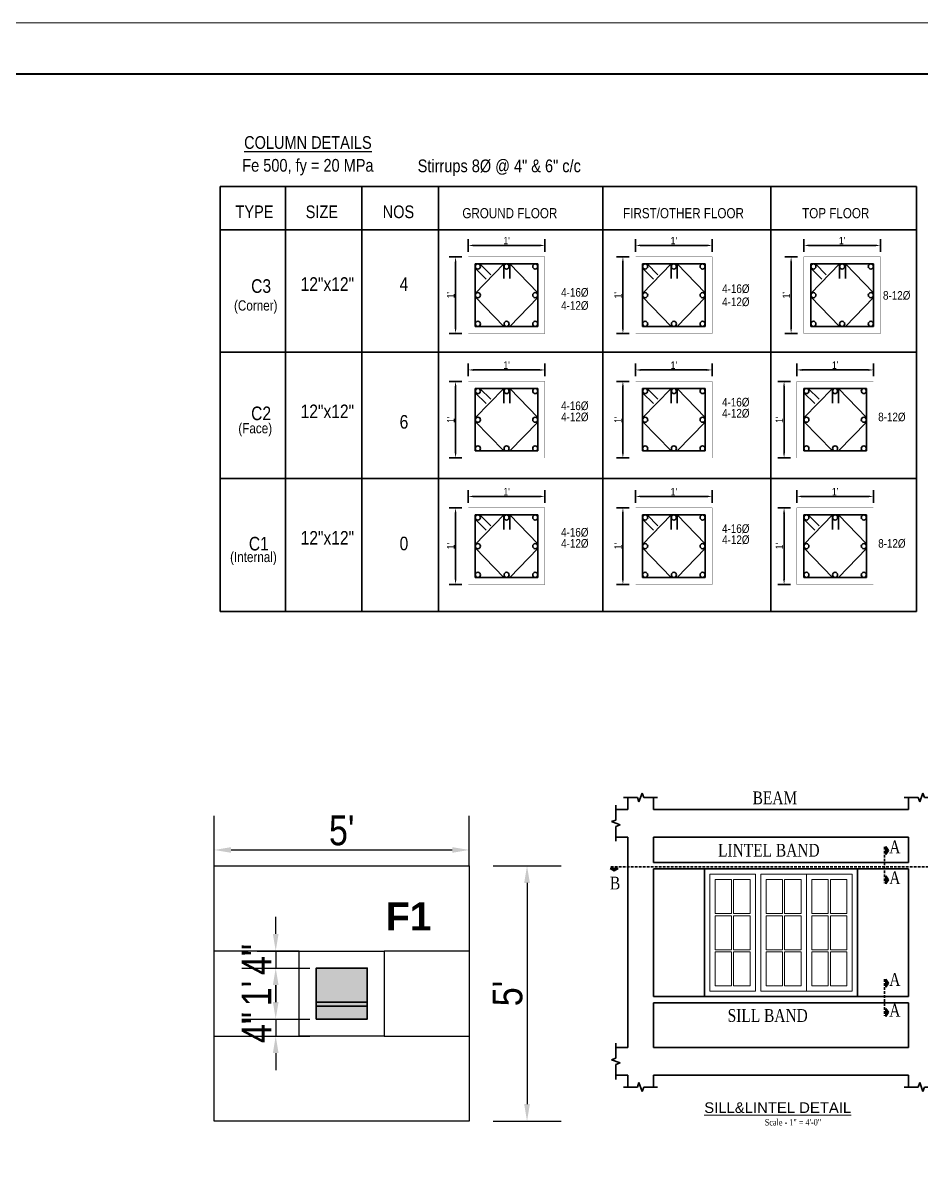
# Model space of a CAD drawing. Header units: inches. Extents: x 334224 to 340955, y 74691 to 79424.
# Drawn here: x 339261 to 340106, y 78346 to 79424 of the extents above; entities that cross this region are included whole.
import ezdxf
from ezdxf.enums import TextEntityAlignment as Align

# ---------------------------------------------------------------- set-up
doc = ezdxf.new("R2010")
doc.units = ezdxf.units.IN
doc.header["$MEASUREMENT"] = 0
doc.linetypes.add('DASHED2', pattern=[0.375, 0.25, -0.125])
doc.layers.get('Defpoints').update_dxf_attribs({"lineweight": 0})
for name, color, linetype, lineweight in [('0.13', 2, 'Continuous', 13), ('base line', 201, 'Continuous', 40), ('Wall', 20, 'Continuous', 35), ('WINDOW FRAME', 122, 'Continuous', 20)]:
    doc.layers.add(name, color=color, linetype=linetype, lineweight=lineweight)
for name, color, linetype in [('00invisible', 170, 'Continuous'), ('dimension', 241, 'Continuous'), ('text', 113, 'Continuous')]:
    doc.layers.add(name, color=color, linetype=linetype)
doc.styles.add('1.8', font='times.ttf', dxfattribs={"width": 0.8, "height": 6})
doc.styles.add('dim', font='ARIALN.TTF')
doc.styles.add('Mani', font='arialbd.ttf')
doc.styles.add('TITLE', font='arial.ttf')
doc.dimstyles.new('DET', dxfattribs={"dimtxt": 7, "dimasz": 4, "dimexe": 8, "dimexo": 0, "dimgap": 1, "dimtad": 1, "dimdec": 0, "dimlfac": -1, "dimrnd": 1, "dimzin": 0, "dimdsep": 46, "dimlunit": 4, "dimtxsty": 'dim', "dimcen": 0, "dimclrd": 256, "dimclre": 256, "dimclrt": 256, "dimadec": 0, "dimazin": 0, "dimtfac": 0.035714, "dimtdec": 0, "dimtix": 1, "dimtmove": 1, "dimatfit": 3, "dimfxl": 0, "dimtolj": 1, "dimtzin": 0, "dimarcsym": 0})
doc.dimstyles.new("DET 8'", dxfattribs={"dimtxt": 7, "dimasz": 5, "dimexe": 6, "dimexo": 0, "dimgap": 1, "dimtad": 1, "dimdec": 0, "dimlfac": -1, "dimrnd": 1, "dimzin": 0, "dimdsep": 46, "dimlunit": 4, "dimtxsty": 'dim', "dimcen": 0, "dimclrd": 256, "dimclre": 256, "dimclrt": 256, "dimadec": 0, "dimazin": 0, "dimtfac": 0.035714, "dimtdec": 0, "dimtix": 1, "dimtmove": 1, "dimatfit": 3, "dimfxl": 0, "dimtolj": 1, "dimtzin": 0, "dimarcsym": 0})

# ---------------------------------------------------------------- blocks, each defined once
blk = doc.blocks.new('A$C21D050C5')
at = {"layer": 'text', "ltscale": 10}
for points in [[(259.8, 265.3), (259.8, 257.8), (262.1, 261.5)], [(0.5, 244.7), (8, 244.7), (4.3, 242.4)], [(259.8, 237.7), (259.8, 230.2), (262.1, 234)], [(316.4, 244.7), (308.9, 244.7), (312.7, 242.4)], [(259.8, 140.6), (259.8, 133.1), (262.1, 136.8)], [(259.8, 113), (259.8, 105.5), (262.1, 109.3)]]:
    blk.add_hatch(color=256, dxfattribs=at).paths.add_polyline_path(points)
at = {"linetype": 'Continuous', "ltscale": 10}
for p, q in [((30.5, 315.5), (27.5, 307.3)), ((32, 311.4), (30.5, 315.5)), ((294.5, 315.5), (291.5, 307.3)), ((296, 311.4), (294.5, 315.5)), ((5.8, 304.2), (5.8, 290.2)), ((26, 311.4), (13, 311.4)), ((27.5, 307.3), (26, 311.4)), ((45, 311.4), (32, 311.4)), ((290, 311.4), (277, 311.4)), ((291.5, 307.3), (290, 311.4)), ((309, 311.4), (296, 311.4)), ((313.9, 304.2), (313.9, 290.2)), ((5.8, 290.2), (1.7, 288.7)), ((1.7, 288.7), (9.9, 285.7)), ((9.9, 285.7), (5.8, 284.2)), ((5.8, 284.2), (5.8, 270.2)), ((313.9, 290.2), (309.7, 288.7)), ((309.7, 288.7), (318, 285.7)), ((318, 285.7), (313.9, 284.2)), ((313.9, 284.2), (313.9, 270.2)), ((5.8, 80.2), (5.8, 66.2)), ((313.9, 80.2), (313.9, 66.2)), ((5.8, 66.2), (1.7, 64.7)), ((1.7, 64.7), (9.9, 61.7)), ((313.9, 66.2), (309.7, 64.7)), ((309.7, 64.7), (318, 61.7)), ((9.9, 61.7), (5.8, 60.2)), ((5.8, 60.2), (5.8, 46.2)), ((318, 61.7), (313.9, 60.2)), ((313.9, 60.2), (313.9, 46.2)), ((27.5, 43.1), (26, 39)), ((30.5, 34.9), (27.5, 43.1)), ((291.5, 43.1), (290, 39)), ((294.5, 34.9), (291.5, 43.1)), ((26, 39), (13, 39)), ((32, 39), (30.5, 34.9)), ((45, 39), (32, 39)), ((290, 39), (277, 39)), ((296, 39), (294.5, 34.9)), ((309, 39), (296, 39))]:
    blk.add_line(p, q, dxfattribs=at)
at = {"ltscale": 10}
for p, q in [((17, 311.4), (17, 300.2)), ((41, 311.4), (41, 300.2)), ((281, 311.4), (281, 300.2)), ((305, 311.4), (305, 300.2)), ((5.8, 300.2), (17, 300.2)), ((41, 300.2), (281, 300.2)), ((305, 300.2), (313.9, 300.2)), ((5.8, 274.2), (17, 274.2)), ((17, 274.2), (17, 76.2)), ((41, 274.2), (41, 250.2)), ((41, 274.2), (281, 274.2)), ((281, 274.2), (281, 250.2)), ((305, 274.2), (305, 76.2)), ((305, 274.2), (313.9, 274.2)), ((41, 250.2), (281, 250.2)), ((41, 244.2), (41, 124.2)), ((41, 244.2), (281, 244.2)), ((89, 244.2), (233, 244.2)), ((89, 124.2), (89, 244.2)), ((233, 244.2), (233, 124.2)), ((281, 244.2), (281, 124.2)), ((41, 124.2), (281, 124.2)), ((233, 124.2), (89, 124.2)), ((41, 118.2), (41, 76.2)), ((41, 118.2), (281, 118.2)), ((281, 118.2), (281, 76.2)), ((5.8, 76.2), (17, 76.2)), ((41, 76.2), (281, 76.2)), ((305, 76.2), (313.9, 76.2)), ((5.8, 50.2), (17, 50.2)), ((17, 50.2), (17, 39)), ((41, 50.2), (41, 39)), ((41, 50.2), (281, 50.2)), ((281, 50.2), (281, 39)), ((305, 50.2), (305, 39)), ((305, 50.2), (313.9, 50.2))]:
    blk.add_line(p, q, dxfattribs=at)
at = {"linetype": 'DASHED2', "ltscale": 10}
for p, q in [((258.4, 265.1), (258.4, 230.7)), ((1.1, 246.1), (316.3, 246.1)), ((258.4, 140.4), (258.4, 106))]:
    blk.add_line(p, q, dxfattribs=at)
at = {"layer": 'text', "ltscale": 10}
for p, q in [((259.8, 257.8), (259.8, 265.3)), ((259.8, 265.3), (262.1, 261.5)), ((262.1, 261.5), (259.8, 257.8)), ((8, 244.7), (0.5, 244.7)), ((0.5, 244.7), (4.3, 242.4)), ((4.3, 242.4), (8, 244.7)), ((259.8, 230.2), (259.8, 237.7)), ((259.8, 237.7), (262.1, 234)), ((308.9, 244.7), (316.4, 244.7)), ((312.7, 242.4), (308.9, 244.7)), ((316.4, 244.7), (312.7, 242.4)), ((262.1, 234), (259.8, 230.2)), ((259.8, 133.1), (259.8, 140.6)), ((259.8, 140.6), (262.1, 136.8)), ((262.1, 136.8), (259.8, 133.1)), ((259.8, 105.5), (259.8, 113)), ((259.8, 113), (262.1, 109.3)), ((262.1, 109.3), (259.8, 105.5))]:
    blk.add_line(p, q, dxfattribs=at)
at = {"layer": 'WINDOW FRAME'}
for p, q in [((94, 239.2), (137, 239.2)), ((94, 129.2), (94, 239.2)), ((137, 239.2), (137, 129.2)), ((142, 239.2), (228, 239.2)), ((142, 129.2), (142, 239.2)), ((185, 239.2), (185, 129.2)), ((228, 239.2), (228, 129.2)), ((99, 234.2), (114.5, 234.2)), ((99, 202.2), (99, 234.2)), ((114.5, 234.2), (114.5, 202.2)), ((116.5, 234.2), (132, 234.2)), ((116.5, 202.2), (116.5, 234.2)), ((132, 234.2), (132, 202.2)), ((147, 234.2), (162.5, 234.2)), ((147, 202.2), (147, 234.2)), ((162.5, 234.2), (162.5, 202.2)), ((164.5, 234.2), (180, 234.2)), ((164.5, 202.2), (164.5, 234.2)), ((180, 234.2), (180, 202.2)), ((190, 234.2), (205.5, 234.2)), ((190, 202.2), (190, 234.2)), ((205.5, 234.2), (205.5, 202.2)), ((207.5, 234.2), (223, 234.2)), ((207.5, 202.2), (207.5, 234.2)), ((223, 234.2), (223, 202.2)), ((114.5, 202.2), (99, 202.2)), ((114.5, 200.2), (99, 200.2)), ((99, 200.2), (99, 168.2)), ((114.5, 168.2), (114.5, 200.2)), ((132, 202.2), (116.5, 202.2)), ((116.5, 200.2), (132, 200.2)), ((116.5, 168.2), (116.5, 200.2)), ((132, 200.2), (132, 168.2)), ((162.5, 202.2), (147, 202.2)), ((162.5, 200.2), (147, 200.2)), ((147, 200.2), (147, 168.2)), ((162.5, 168.2), (162.5, 200.2)), ((180, 202.2), (164.5, 202.2)), ((164.5, 200.2), (180, 200.2)), ((164.5, 168.2), (164.5, 200.2)), ((180, 200.2), (180, 168.2)), ((205.5, 202.2), (190, 202.2)), ((205.5, 200.2), (190, 200.2)), ((190, 200.2), (190, 168.2)), ((205.5, 168.2), (205.5, 200.2)), ((223, 202.2), (207.5, 202.2)), ((207.5, 200.2), (223, 200.2)), ((207.5, 168.2), (207.5, 200.2)), ((223, 200.2), (223, 168.2)), ((99, 168.2), (114.5, 168.2)), ((99, 166.2), (114.5, 166.2)), ((99, 134.2), (99, 166.2)), ((114.5, 166.2), (114.5, 134.2)), ((132, 168.2), (116.5, 168.2)), ((116.5, 166.2), (132, 166.2)), ((116.5, 134.2), (116.5, 166.2)), ((132, 166.2), (132, 134.2)), ((147, 168.2), (162.5, 168.2)), ((147, 166.2), (162.5, 166.2)), ((147, 134.2), (147, 166.2)), ((162.5, 166.2), (162.5, 134.2)), ((180, 168.2), (164.5, 168.2)), ((164.5, 166.2), (180, 166.2)), ((164.5, 134.2), (164.5, 166.2)), ((180, 166.2), (180, 134.2)), ((190, 168.2), (205.5, 168.2)), ((190, 166.2), (205.5, 166.2)), ((190, 134.2), (190, 166.2)), ((205.5, 166.2), (205.5, 134.2)), ((223, 168.2), (207.5, 168.2)), ((207.5, 166.2), (223, 166.2)), ((207.5, 134.2), (207.5, 166.2)), ((223, 166.2), (223, 134.2)), ((114.5, 134.2), (99, 134.2)), ((132, 134.2), (116.5, 134.2)), ((162.5, 134.2), (147, 134.2)), ((180, 134.2), (164.5, 134.2)), ((205.5, 134.2), (190, 134.2)), ((223, 134.2), (207.5, 134.2)), ((137, 129.2), (94, 129.2)), ((228, 129.2), (142, 129.2))]:
    blk.add_line(p, q, dxfattribs=at)
at = {"layer": '0.13', "style": 'TITLE'}
blk.add_text('%%USILL&LINTEL DETAIL', height=10, dxfattribs=at).set_placement((88.9, 14.6))
at = {"layer": 'text', "ltscale": 10, "style": '1.8', "width": 0.8}
for s, height, p in [('BEAM', 12, (134.4, 305.1)), ('A', 12, (262.9, 258.9)), ('LINTEL BAND', 12, (101.9, 255.8)), ('A', 12, (262.9, 229.9)), ('B', 12, (309.7, 227.7)), ('B', 12, (0.2, 224.9)), ('A', 12, (262.9, 134.2)), ('SILL BAND', 12, (110.9, 100.3)), ('A', 12, (262.9, 105.2)), ('Scale - 1" = 4\'-0"', 6, (145.8, 2.8))]:
    blk.add_text(s, height=height, dxfattribs=at).set_placement(p)
blk = doc.blocks.new('A$C2CA418C2')
blk.add_blockref('A$C21D050C5', (0, -0.5))
blk = doc.blocks.new('*D320')
at = {"layer": 'Defpoints', "color": 0, "transparency": 16777216}
for p in [(67223.48, -40583.56), (67219.48, -40587.56), (67227.83, -40587.56)]:
    blk.add_point(p, dxfattribs=at)
at = {"layer": 'dimension', "lineweight": -2, "transparency": 16777216}
for p, q in [((67227.83, -40579.56), (67227.83, -40575.56)), ((67223.48, -40583.56), (67235.83, -40583.56)), ((67227.83, -40583.56), (67227.83, -40587.56)), ((67219.83, -40587.56), (67235.83, -40587.56)), ((67227.83, -40591.56), (67227.83, -40595.56))]:
    blk.add_line(p, q, dxfattribs=at)
at = {"layer": 'dimension', "transparency": 16777216}
for points in [[(67227.16, -40579.56), (67228.49, -40579.56), (67227.83, -40583.56)], [(67227.16, -40591.56), (67228.49, -40591.56), (67227.83, -40587.56)]]:
    blk.add_solid(points, dxfattribs=at)
at = {"layer": 'dimension', "transparency": 16777216, "insert": (67223.33, -40585.56), "char_height": 7, "attachment_point": 5, "rotation": 90, "style": 'dim'}
blk.add_mtext('\\A1;4"', dxfattribs=at)
blk = doc.blocks.new('*D321')
at = {"layer": 'Defpoints', "color": 0, "transparency": 16777216}
for p in [(67219.48, -40587.56), (67219.48, -40599.56), (67227.83, -40599.56)]:
    blk.add_point(p, dxfattribs=at)
at = {"layer": 'dimension', "lineweight": -2, "transparency": 16777216}
for p, q in [((67219.83, -40587.56), (67235.83, -40587.56)), ((67227.83, -40591.56), (67227.83, -40595.56)), ((67219.83, -40599.56), (67235.83, -40599.56))]:
    blk.add_line(p, q, dxfattribs=at)
at = {"layer": 'dimension', "transparency": 16777216}
for points in [[(67227.16, -40591.56), (67228.49, -40591.56), (67227.83, -40587.56)], [(67227.16, -40595.56), (67228.49, -40595.56), (67227.83, -40599.56)]]:
    blk.add_solid(points, dxfattribs=at)
at = {"layer": 'dimension', "transparency": 16777216, "insert": (67223.31, -40593.56), "char_height": 7, "attachment_point": 5, "rotation": 90, "style": 'dim'}
blk.add_mtext("\\A1;1'", dxfattribs=at)
blk = doc.blocks.new('*D322')
at = {"layer": 'Defpoints', "color": 0, "transparency": 16777216}
for p in [(67212.87, -40599.56), (67223.48, -40603.56), (67227.83, -40603.56)]:
    blk.add_point(p, dxfattribs=at)
at = {"layer": 'dimension', "lineweight": -2, "transparency": 16777216}
for p, q in [((67227.83, -40595.56), (67227.83, -40591.56)), ((67219.83, -40599.56), (67235.83, -40599.56)), ((67227.83, -40599.56), (67227.83, -40603.56)), ((67223.48, -40603.56), (67235.83, -40603.56)), ((67227.83, -40607.56), (67227.83, -40611.56))]:
    blk.add_line(p, q, dxfattribs=at)
at = {"layer": 'dimension', "transparency": 16777216}
for points in [[(67227.16, -40595.56), (67228.49, -40595.56), (67227.83, -40599.56)], [(67227.16, -40607.56), (67228.49, -40607.56), (67227.83, -40603.56)]]:
    blk.add_solid(points, dxfattribs=at)
at = {"layer": 'dimension', "transparency": 16777216, "insert": (67223.33, -40601.56), "char_height": 7, "attachment_point": 5, "rotation": 90, "style": 'dim'}
blk.add_mtext('\\A1;4"', dxfattribs=at)
blk = doc.blocks.new('*D323')
at = {"layer": 'Defpoints', "color": 0, "transparency": 16777216}
for p in [(67273.34, -40563.56), (67273.34, -40623.56), (67286.92, -40623.56)]:
    blk.add_point(p, dxfattribs=at)
at = {"layer": 'dimension', "lineweight": -2, "transparency": 16777216}
for p, q in [((67278.92, -40563.56), (67294.92, -40563.56)), ((67286.92, -40567.56), (67286.92, -40619.56)), ((67278.92, -40623.56), (67294.92, -40623.56))]:
    blk.add_line(p, q, dxfattribs=at)
at = {"layer": 'dimension', "transparency": 16777216}
for points in [[(67286.25, -40567.56), (67287.59, -40567.56), (67286.92, -40563.56)], [(67286.25, -40619.56), (67287.59, -40619.56), (67286.92, -40623.56)]]:
    blk.add_solid(points, dxfattribs=at)
at = {"layer": 'dimension', "transparency": 16777216, "insert": (67282.36, -40593.56), "char_height": 7, "attachment_point": 5, "rotation": 90, "style": 'dim'}
blk.add_mtext("\\A1;5'", dxfattribs=at)
blk = doc.blocks.new('*D324')
at = {"layer": 'Defpoints', "color": 0, "transparency": 16777216}
for p in [(67273.34, -40559.79), (67213.34, -40563.56), (67273.34, -40563.56)]:
    blk.add_point(p, dxfattribs=at)
at = {"layer": 'dimension', "lineweight": -2, "transparency": 16777216}
for p, q in [((67213.34, -40563.56), (67213.34, -40551.79)), ((67273.34, -40563.56), (67273.34, -40551.79)), ((67217.34, -40559.79), (67269.34, -40559.79))]:
    blk.add_line(p, q, dxfattribs=at)
at = {"layer": 'dimension', "transparency": 16777216}
for points in [[(67217.34, -40559.13), (67217.34, -40560.46), (67213.34, -40559.79)], [(67269.34, -40559.13), (67269.34, -40560.46), (67273.34, -40559.79)]]:
    blk.add_solid(points, dxfattribs=at)
at = {"layer": 'dimension', "transparency": 16777216, "insert": (67243.34, -40555.23), "char_height": 7, "attachment_point": 5, "style": 'dim'}
blk.add_mtext("\\A1;5'", dxfattribs=at)
blk = doc.blocks.new('*D344')
at = {"layer": 'Defpoints', "color": 0, "transparency": 16777216}
for p in [(339752.4, 79097.4), (339680.4, 79086.6), (339752.4, 79086.6)]:
    blk.add_point(p, dxfattribs=at)
at = {"layer": 'dimension', "lineweight": -2, "transparency": 16777216}
for p, q in [((339680.4, 79091.4), (339680.4, 79103.4)), ((339752.4, 79091.4), (339752.4, 79103.4)), ((339685.4, 79097.4), (339747.4, 79097.4))]:
    blk.add_line(p, q, dxfattribs=at)
at = {"layer": 'dimension', "transparency": 16777216}
for points in [[(339685.4, 79098.2), (339685.4, 79096.5), (339680.4, 79097.4)], [(339747.4, 79098.2), (339747.4, 79096.5), (339752.4, 79097.4)]]:
    blk.add_solid(points, dxfattribs=at)
at = {"layer": 'dimension', "transparency": 16777216, "insert": (339716.4, 79101.9), "char_height": 7, "attachment_point": 5, "style": 'dim'}
blk.add_mtext("\\A1;1'", dxfattribs=at)
blk = doc.blocks.new('*D345')
at = {"layer": 'Defpoints', "color": 0, "transparency": 16777216}
for p in [(339680.4, 79086.6), (339668.4, 79014.6), (339680.4, 79014.6)]:
    blk.add_point(p, dxfattribs=at)
at = {"layer": 'dimension', "lineweight": -2, "transparency": 16777216}
for p, q in [((339674.4, 79086.6), (339662.4, 79086.6)), ((339668.4, 79081.6), (339668.4, 79019.6)), ((339674.4, 79014.6), (339662.4, 79014.6))]:
    blk.add_line(p, q, dxfattribs=at)
at = {"layer": 'dimension', "transparency": 16777216}
for points in [[(339667.6, 79081.6), (339669.2, 79081.6), (339668.4, 79086.6)], [(339667.6, 79019.6), (339669.2, 79019.6), (339668.4, 79014.6)]]:
    blk.add_solid(points, dxfattribs=at)
at = {"layer": 'dimension', "transparency": 16777216, "insert": (339663.9, 79050.6), "char_height": 7, "attachment_point": 5, "rotation": 90, "style": 'dim'}
blk.add_mtext("\\A1;1'", dxfattribs=at)
blk = doc.blocks.new('*D346')
at = {"layer": 'Defpoints', "color": 0, "transparency": 16777216}
for p in [(339909.7, 79097.4), (339837.7, 79086.6), (339909.7, 79086.6)]:
    blk.add_point(p, dxfattribs=at)
at = {"layer": 'dimension', "lineweight": -2, "transparency": 16777216}
for p, q in [((339837.7, 79091.4), (339837.7, 79103.4)), ((339909.7, 79091.4), (339909.7, 79103.4)), ((339842.7, 79097.4), (339904.7, 79097.4))]:
    blk.add_line(p, q, dxfattribs=at)
at = {"layer": 'dimension', "transparency": 16777216}
for points in [[(339842.7, 79098.2), (339842.7, 79096.5), (339837.7, 79097.4)], [(339904.7, 79098.2), (339904.7, 79096.5), (339909.7, 79097.4)]]:
    blk.add_solid(points, dxfattribs=at)
at = {"layer": 'dimension', "transparency": 16777216, "insert": (339873.7, 79101.9), "char_height": 7, "attachment_point": 5, "style": 'dim'}
blk.add_mtext("\\A1;1'", dxfattribs=at)
blk = doc.blocks.new('*D347')
at = {"layer": 'Defpoints', "color": 0, "transparency": 16777216}
for p in [(339837.7, 79086.6), (339825.8, 79014.6), (339837.7, 79014.6)]:
    blk.add_point(p, dxfattribs=at)
at = {"layer": 'dimension', "lineweight": -2, "transparency": 16777216}
for p, q in [((339831.8, 79086.6), (339819.8, 79086.6)), ((339825.8, 79081.6), (339825.8, 79019.6)), ((339831.8, 79014.6), (339819.8, 79014.6))]:
    blk.add_line(p, q, dxfattribs=at)
at = {"layer": 'dimension', "transparency": 16777216}
for points in [[(339824.9, 79081.6), (339826.6, 79081.6), (339825.8, 79086.6)], [(339824.9, 79019.6), (339826.6, 79019.6), (339825.8, 79014.6)]]:
    blk.add_solid(points, dxfattribs=at)
at = {"layer": 'dimension', "transparency": 16777216, "insert": (339821.2, 79050.6), "char_height": 7, "attachment_point": 5, "rotation": 90, "style": 'dim'}
blk.add_mtext("\\A1;1'", dxfattribs=at)
blk = doc.blocks.new('*D348')
at = {"layer": 'Defpoints', "color": 0, "transparency": 16777216}
for p in [(340061.4, 79097.4), (339989.4, 79086.6), (340061.4, 79086.6)]:
    blk.add_point(p, dxfattribs=at)
at = {"layer": 'dimension', "lineweight": -2, "transparency": 16777216}
for p, q in [((339989.4, 79091.4), (339989.4, 79103.4)), ((340061.4, 79091.4), (340061.4, 79103.4)), ((339994.4, 79097.4), (340056.4, 79097.4))]:
    blk.add_line(p, q, dxfattribs=at)
at = {"layer": 'dimension', "transparency": 16777216}
for points in [[(339994.4, 79098.2), (339994.4, 79096.5), (339989.4, 79097.4)], [(340056.4, 79098.2), (340056.4, 79096.5), (340061.4, 79097.4)]]:
    blk.add_solid(points, dxfattribs=at)
at = {"layer": 'dimension', "transparency": 16777216, "insert": (340025.4, 79101.9), "char_height": 7, "attachment_point": 5, "style": 'dim'}
blk.add_mtext("\\A1;1'", dxfattribs=at)
blk = doc.blocks.new('*D349')
at = {"layer": 'Defpoints', "color": 0, "transparency": 16777216}
for p in [(339989.4, 79086.6), (339977.4, 79014.6), (339989.4, 79014.6)]:
    blk.add_point(p, dxfattribs=at)
at = {"layer": 'dimension', "lineweight": -2, "transparency": 16777216}
for p, q in [((339983.4, 79086.6), (339971.4, 79086.6)), ((339977.4, 79081.6), (339977.4, 79019.6)), ((339983.4, 79014.6), (339971.4, 79014.6))]:
    blk.add_line(p, q, dxfattribs=at)
at = {"layer": 'dimension', "transparency": 16777216}
for points in [[(339976.5, 79081.6), (339978.2, 79081.6), (339977.4, 79086.6)], [(339976.5, 79019.6), (339978.2, 79019.6), (339977.4, 79014.6)]]:
    blk.add_solid(points, dxfattribs=at)
at = {"layer": 'dimension', "transparency": 16777216, "insert": (339972.9, 79050.6), "char_height": 7, "attachment_point": 5, "rotation": 90, "style": 'dim'}
blk.add_mtext("\\A1;1'", dxfattribs=at)
blk = doc.blocks.new('*D350')
at = {"layer": 'Defpoints', "color": 0, "transparency": 16777216}
for p in [(339752.4, 78978.4), (339680.4, 78967.6), (339752.4, 78967.6)]:
    blk.add_point(p, dxfattribs=at)
at = {"layer": 'dimension', "lineweight": -2, "transparency": 16777216}
for p, q in [((339680.4, 78972.4), (339680.4, 78984.4)), ((339752.4, 78972.4), (339752.4, 78984.4)), ((339685.4, 78978.4), (339747.4, 78978.4))]:
    blk.add_line(p, q, dxfattribs=at)
at = {"layer": 'dimension', "transparency": 16777216}
for points in [[(339685.4, 78979.2), (339685.4, 78977.5), (339680.4, 78978.4)], [(339747.4, 78979.2), (339747.4, 78977.5), (339752.4, 78978.4)]]:
    blk.add_solid(points, dxfattribs=at)
at = {"layer": 'dimension', "transparency": 16777216, "insert": (339716.4, 78982.9), "char_height": 7, "attachment_point": 5, "style": 'dim'}
blk.add_mtext("\\A1;1'", dxfattribs=at)
blk = doc.blocks.new('*D351')
at = {"layer": 'Defpoints', "color": 0, "transparency": 16777216}
for p in [(339680.4, 78967.6), (339668.4, 78895.6), (339680.4, 78895.6)]:
    blk.add_point(p, dxfattribs=at)
at = {"layer": 'dimension', "lineweight": -2, "transparency": 16777216}
for p, q in [((339674.4, 78967.6), (339662.4, 78967.6)), ((339668.4, 78962.6), (339668.4, 78900.6)), ((339674.4, 78895.6), (339662.4, 78895.6))]:
    blk.add_line(p, q, dxfattribs=at)
at = {"layer": 'dimension', "transparency": 16777216}
for points in [[(339667.6, 78962.6), (339669.2, 78962.6), (339668.4, 78967.6)], [(339667.6, 78900.6), (339669.2, 78900.6), (339668.4, 78895.6)]]:
    blk.add_solid(points, dxfattribs=at)
at = {"layer": 'dimension', "transparency": 16777216, "insert": (339663.9, 78931.6), "char_height": 7, "attachment_point": 5, "rotation": 90, "style": 'dim'}
blk.add_mtext("\\A1;1'", dxfattribs=at)
blk = doc.blocks.new('*D352')
at = {"layer": 'Defpoints', "color": 0, "transparency": 16777216}
for p in [(339909.7, 78978.4), (339837.7, 78967.6), (339909.7, 78967.6)]:
    blk.add_point(p, dxfattribs=at)
at = {"layer": 'dimension', "lineweight": -2, "transparency": 16777216}
for p, q in [((339837.7, 78972.4), (339837.7, 78984.4)), ((339909.7, 78972.4), (339909.7, 78984.4)), ((339842.7, 78978.4), (339904.7, 78978.4))]:
    blk.add_line(p, q, dxfattribs=at)
at = {"layer": 'dimension', "transparency": 16777216}
for points in [[(339842.7, 78979.2), (339842.7, 78977.5), (339837.7, 78978.4)], [(339904.7, 78979.2), (339904.7, 78977.5), (339909.7, 78978.4)]]:
    blk.add_solid(points, dxfattribs=at)
at = {"layer": 'dimension', "transparency": 16777216, "insert": (339873.7, 78982.9), "char_height": 7, "attachment_point": 5, "style": 'dim'}
blk.add_mtext("\\A1;1'", dxfattribs=at)
blk = doc.blocks.new('*D353')
at = {"layer": 'Defpoints', "color": 0, "transparency": 16777216}
for p in [(339837.7, 78967.6), (339825.8, 78895.6), (339837.7, 78895.6)]:
    blk.add_point(p, dxfattribs=at)
at = {"layer": 'dimension', "lineweight": -2, "transparency": 16777216}
for p, q in [((339831.8, 78967.6), (339819.8, 78967.6)), ((339825.8, 78962.6), (339825.8, 78900.6)), ((339831.8, 78895.6), (339819.8, 78895.6))]:
    blk.add_line(p, q, dxfattribs=at)
at = {"layer": 'dimension', "transparency": 16777216}
for points in [[(339824.9, 78962.6), (339826.6, 78962.6), (339825.8, 78967.6)], [(339824.9, 78900.6), (339826.6, 78900.6), (339825.8, 78895.6)]]:
    blk.add_solid(points, dxfattribs=at)
at = {"layer": 'dimension', "transparency": 16777216, "insert": (339821.2, 78931.6), "char_height": 7, "attachment_point": 5, "rotation": 90, "style": 'dim'}
blk.add_mtext("\\A1;1'", dxfattribs=at)
blk = doc.blocks.new('*D354')
at = {"layer": 'Defpoints', "color": 0, "transparency": 16777216}
for p in [(340061.4, 78978.4), (339989.4, 78967.6), (340061.4, 78967.6)]:
    blk.add_point(p, dxfattribs=at)
at = {"layer": 'dimension', "lineweight": -2, "transparency": 16777216}
for p, q in [((339989.4, 78972.4), (339989.4, 78984.4)), ((340061.4, 78972.4), (340061.4, 78984.4)), ((339994.4, 78978.4), (340056.4, 78978.4))]:
    blk.add_line(p, q, dxfattribs=at)
at = {"layer": 'dimension', "transparency": 16777216}
for points in [[(339994.4, 78979.2), (339994.4, 78977.5), (339989.4, 78978.4)], [(340056.4, 78979.2), (340056.4, 78977.5), (340061.4, 78978.4)]]:
    blk.add_solid(points, dxfattribs=at)
at = {"layer": 'dimension', "transparency": 16777216, "insert": (340025.4, 78982.9), "char_height": 7, "attachment_point": 5, "style": 'dim'}
blk.add_mtext("\\A1;1'", dxfattribs=at)
blk = doc.blocks.new('*D355')
at = {"layer": 'Defpoints', "color": 0, "transparency": 16777216}
for p in [(339989.4, 78967.6), (339977.4, 78895.6), (339989.4, 78895.6)]:
    blk.add_point(p, dxfattribs=at)
at = {"layer": 'dimension', "lineweight": -2, "transparency": 16777216}
for p, q in [((339983.4, 78967.6), (339971.4, 78967.6)), ((339977.4, 78962.6), (339977.4, 78900.6)), ((339983.4, 78895.6), (339971.4, 78895.6))]:
    blk.add_line(p, q, dxfattribs=at)
at = {"layer": 'dimension', "transparency": 16777216}
for points in [[(339976.5, 78962.6), (339978.2, 78962.6), (339977.4, 78967.6)], [(339976.5, 78900.6), (339978.2, 78900.6), (339977.4, 78895.6)]]:
    blk.add_solid(points, dxfattribs=at)
at = {"layer": 'dimension', "transparency": 16777216, "insert": (339972.9, 78931.6), "char_height": 7, "attachment_point": 5, "rotation": 90, "style": 'dim'}
blk.add_mtext("\\A1;1'", dxfattribs=at)
blk = doc.blocks.new('*D356')
at = {"layer": 'Defpoints', "color": 0, "transparency": 16777216}
for p in [(339752.4, 79214.5), (339680.4, 79203.7), (339752.4, 79203.7)]:
    blk.add_point(p, dxfattribs=at)
at = {"layer": 'dimension', "lineweight": -2, "transparency": 16777216}
for p, q in [((339680.4, 79208.5), (339680.4, 79220.5)), ((339752.4, 79208.5), (339752.4, 79220.5)), ((339685.4, 79214.5), (339747.4, 79214.5))]:
    blk.add_line(p, q, dxfattribs=at)
at = {"layer": 'dimension', "transparency": 16777216}
for points in [[(339685.4, 79215.4), (339685.4, 79213.7), (339680.4, 79214.5)], [(339747.4, 79215.4), (339747.4, 79213.7), (339752.4, 79214.5)]]:
    blk.add_solid(points, dxfattribs=at)
at = {"layer": 'dimension', "transparency": 16777216, "insert": (339716.4, 79219.1), "char_height": 7, "attachment_point": 5, "style": 'dim'}
blk.add_mtext("\\A1;1'", dxfattribs=at)
blk = doc.blocks.new('*D357')
at = {"layer": 'Defpoints', "color": 0, "transparency": 16777216}
for p in [(339680.4, 79203.7), (339668.4, 79131.7), (339680.4, 79131.7)]:
    blk.add_point(p, dxfattribs=at)
at = {"layer": 'dimension', "lineweight": -2, "transparency": 16777216}
for p, q in [((339674.4, 79203.7), (339662.4, 79203.7)), ((339668.4, 79198.7), (339668.4, 79136.7)), ((339674.4, 79131.7), (339662.4, 79131.7))]:
    blk.add_line(p, q, dxfattribs=at)
at = {"layer": 'dimension', "transparency": 16777216}
for points in [[(339667.6, 79198.7), (339669.2, 79198.7), (339668.4, 79203.7)], [(339667.6, 79136.7), (339669.2, 79136.7), (339668.4, 79131.7)]]:
    blk.add_solid(points, dxfattribs=at)
at = {"layer": 'dimension', "transparency": 16777216, "insert": (339663.9, 79167.7), "char_height": 7, "attachment_point": 5, "rotation": 90, "style": 'dim'}
blk.add_mtext("\\A1;1'", dxfattribs=at)
blk = doc.blocks.new('*D358')
at = {"layer": 'Defpoints', "color": 0, "transparency": 16777216}
for p in [(339909.7, 79214.5), (339837.7, 79203.7), (339909.7, 79203.7)]:
    blk.add_point(p, dxfattribs=at)
at = {"layer": 'dimension', "lineweight": -2, "transparency": 16777216}
for p, q in [((339837.7, 79208.5), (339837.7, 79220.5)), ((339909.7, 79208.5), (339909.7, 79220.5)), ((339842.7, 79214.5), (339904.7, 79214.5))]:
    blk.add_line(p, q, dxfattribs=at)
at = {"layer": 'dimension', "transparency": 16777216}
for points in [[(339842.7, 79215.4), (339842.7, 79213.7), (339837.7, 79214.5)], [(339904.7, 79215.4), (339904.7, 79213.7), (339909.7, 79214.5)]]:
    blk.add_solid(points, dxfattribs=at)
at = {"layer": 'dimension', "transparency": 16777216, "insert": (339873.7, 79219.1), "char_height": 7, "attachment_point": 5, "style": 'dim'}
blk.add_mtext("\\A1;1'", dxfattribs=at)
blk = doc.blocks.new('*D359')
at = {"layer": 'Defpoints', "color": 0, "transparency": 16777216}
for p in [(339837.7, 79203.7), (339825.8, 79131.7), (339837.7, 79131.7)]:
    blk.add_point(p, dxfattribs=at)
at = {"layer": 'dimension', "lineweight": -2, "transparency": 16777216}
for p, q in [((339831.8, 79203.7), (339819.8, 79203.7)), ((339825.8, 79198.7), (339825.8, 79136.7)), ((339831.8, 79131.7), (339819.8, 79131.7))]:
    blk.add_line(p, q, dxfattribs=at)
at = {"layer": 'dimension', "transparency": 16777216}
for points in [[(339824.9, 79198.7), (339826.6, 79198.7), (339825.8, 79203.7)], [(339824.9, 79136.7), (339826.6, 79136.7), (339825.8, 79131.7)]]:
    blk.add_solid(points, dxfattribs=at)
at = {"layer": 'dimension', "transparency": 16777216, "insert": (339821.2, 79167.7), "char_height": 7, "attachment_point": 5, "rotation": 90, "style": 'dim'}
blk.add_mtext("\\A1;1'", dxfattribs=at)
blk = doc.blocks.new('*D360')
at = {"layer": 'Defpoints', "color": 0, "transparency": 16777216}
for p in [(340068, 79214.5), (339996, 79203.7), (340068, 79203.7)]:
    blk.add_point(p, dxfattribs=at)
at = {"layer": 'dimension', "lineweight": -2, "transparency": 16777216}
for p, q in [((339996, 79208.5), (339996, 79220.5)), ((340068, 79208.5), (340068, 79220.5)), ((340001, 79214.5), (340063, 79214.5))]:
    blk.add_line(p, q, dxfattribs=at)
at = {"layer": 'dimension', "transparency": 16777216}
for points in [[(340001, 79215.4), (340001, 79213.7), (339996, 79214.5)], [(340063, 79215.4), (340063, 79213.7), (340068, 79214.5)]]:
    blk.add_solid(points, dxfattribs=at)
at = {"layer": 'dimension', "transparency": 16777216, "insert": (340032, 79219.1), "char_height": 7, "attachment_point": 5, "style": 'dim'}
blk.add_mtext("\\A1;1'", dxfattribs=at)
blk = doc.blocks.new('*D361')
at = {"layer": 'Defpoints', "color": 0, "transparency": 16777216}
for p in [(339996, 79203.7), (339984, 79131.7), (339996, 79131.7)]:
    blk.add_point(p, dxfattribs=at)
at = {"layer": 'dimension', "lineweight": -2, "transparency": 16777216}
for p, q in [((339990, 79203.7), (339978, 79203.7)), ((339984, 79198.7), (339984, 79136.7)), ((339990, 79131.7), (339978, 79131.7))]:
    blk.add_line(p, q, dxfattribs=at)
at = {"layer": 'dimension', "transparency": 16777216}
for points in [[(339983.2, 79198.7), (339984.8, 79198.7), (339984, 79203.7)], [(339983.2, 79136.7), (339984.8, 79136.7), (339984, 79131.7)]]:
    blk.add_solid(points, dxfattribs=at)
at = {"layer": 'dimension', "transparency": 16777216, "insert": (339979.5, 79167.7), "char_height": 7, "attachment_point": 5, "rotation": 90, "style": 'dim'}
blk.add_mtext("\\A1;1'", dxfattribs=at)
blk = doc.blocks.new('A$C340D3BE5')
at = {"layer": 'Wall'}
h = blk.add_hatch(color=256, dxfattribs=at)
h.dxf.hatch_style = 1
h.paths.add_polyline_path([(24.48, 24), (36.48, 24), (36.48, 36), (24.48, 36)])
at = {"color": 1}
blk.add_lwpolyline([(0.48, 60), (60.48, 60), (60.48, 0), (0.48, 0)], close=True, dxfattribs=at)
at = {"layer": '00invisible', "color": 1}
for p, q in [((20.48, 40), (0.48, 40)), ((60.48, 40), (40.48, 40)), ((0.48, 20), (20.48, 20)), ((40.48, 20), (60.48, 20))]:
    blk.add_line(p, q, dxfattribs=at)
blk.add_lwpolyline([(20.48, 40), (40.48, 40), (40.48, 20), (20.48, 20)], close=True, dxfattribs=at)
at = {"layer": 'Wall'}
for p, q in [((36.48, 36), (24.48, 36)), ((24.48, 28), (36.48, 28)), ((36.48, 27), (24.48, 27)), ((24.48, 24), (36.48, 24))]:
    blk.add_line(p, q, dxfattribs=at)
blk.add_lwpolyline([(24.48, 24), (36.48, 24), (36.48, 36), (24.48, 36)], close=True, dxfattribs=at)
at = {"layer": 'Wall', "linetype": 'ByBlock', "style": 'Mani'}
blk.add_text('F1', height=6.604, dxfattribs=at).set_placement((40.83, 44.83))
at = {"layer": 'dimension'}
dim = blk.add_linear_dim(base=(60.48, 63.77), p1=(0.48, 60), p2=(60.48, 60), dimstyle='DET', dxfattribs=at)
dim.commit()
dim.dimension.update_dxf_attribs({"geometry": '*D324', "text_midpoint": (30.48, 68.33), "insert": (-67212.87, 40623.56)})
for base, p1, p2, picture, middle in [((74.05, 0), (60.48, 60), (60.48, 0), '*D323', (69.49, 30)), ((14.96, 36), (10.61, 40), (6.61, 36), '*D320', (10.46, 38)), ((14.96, 24), (6.61, 36), (6.61, 24), '*D321', (10.45, 30)), ((14.96, 20), (0, 24), (10.61, 20), '*D322', (10.46, 22))]:
    dim = blk.add_linear_dim(base=base, p1=p1, p2=p2, angle=90, dimstyle='DET', dxfattribs=at)
    dim.commit()
    dim.dimension.update_dxf_attribs({"geometry": picture, "text_midpoint": middle, "insert": (-67212.87, 40623.56)})
blk = doc.blocks.new('Complete project')
at = {"layer": 'base line'}
blk.add_lwpolyline([(337924.5002, 79375.91177), (340907.2202, 79375.91177), (340907.2202, 77227.43177), (337924.5002, 77227.43177)], close=True, dxfattribs=at)
at = {"layer": 'Defpoints', "ltscale": 0.5}
blk.add_lwpolyline([(337780.5002, 77179.43177), (340955.2202, 77179.43177), (340955.2202, 79423.91177), (337780.5002, 79423.91177)], close=True, dxfattribs=at)
at = {"layer": 'Wall'}
for p, q in [((339446.94993, 79270.11814), (340102.03113, 79270.11814)), ((339446.94993, 79270.11814), (339446.94993, 78870.10834)), ((339508.35337, 79270.11814), (339508.35337, 78870.10834)), ((339580.37747, 79270.11814), (339580.37747, 78870.10834)), ((339652.19786, 79270.11814), (339652.19786, 78870.10834)), ((339806.81023, 79270.11814), (339806.81023, 78870.10834)), ((339806.81023, 79270.11814), (339806.81023, 78870.10834)), ((339965.04117, 79270.11814), (339965.04117, 78870.10834)), ((339965.04117, 79270.11814), (339965.04117, 78870.10834)), ((340102.03113, 79270.11814), (340102.03113, 78870.10834)), ((339446.94993, 79229.25506), (340102.03113, 79229.25506)), ((339446.94993, 79114.21466), (340102.03113, 79114.21466)), ((339446.94993, 78995.21747), (340102.03113, 78995.21747)), ((339446.94993, 78870.10834), (340102.03113, 78870.10834)), ((339446.94993, 78870.10834), (340102.03113, 78870.10834))]:
    blk.add_line(p, q, dxfattribs=at)
at = {"layer": 'Wall', "ltscale": 100}
for p, q in [((339745.78609, 79197.13162), (339686.99012, 79197.13162)), ((339686.99012, 79197.13162), (339686.99012, 79138.33565)), ((339713.82344, 79197.13162), (339686.99012, 79169.34776)), ((339686.99012, 79193.01145), (339697.22525, 79182.89554)), ((339691.20481, 79197.13162), (339701.43994, 79187.01571)), ((339713.82344, 79197.13162), (339713.82344, 79183.35237)), ((339719.43485, 79197.13162), (339719.43485, 79183.35237)), ((339719.43485, 79197.13162), (339745.78609, 79169.90281)), ((339745.78609, 79138.33565), (339745.78609, 79197.13162)), ((339903.13904, 79197.13162), (339844.34308, 79197.13162)), ((339844.34308, 79197.13162), (339844.34308, 79138.33565)), ((339871.1764, 79197.13162), (339844.34308, 79169.34776)), ((339844.34308, 79193.01145), (339854.57821, 79182.89554)), ((339848.55777, 79197.13162), (339858.7929, 79187.01571)), ((339871.1764, 79197.13162), (339871.1764, 79183.35237)), ((339876.78781, 79197.13162), (339876.78781, 79183.35237)), ((339876.78781, 79197.13162), (339903.13904, 79169.90281)), ((339903.13904, 79138.33565), (339903.13904, 79197.13162)), ((340061.36999, 79197.13162), (340002.57402, 79197.13162)), ((340002.57402, 79197.13162), (340002.57402, 79138.33565)), ((340029.40734, 79197.13162), (340002.57402, 79169.34776)), ((340002.57402, 79193.01145), (340012.80915, 79182.89554)), ((340006.78871, 79197.13162), (340017.02384, 79187.01571)), ((340029.40734, 79197.13162), (340029.40734, 79183.35237)), ((340035.01875, 79197.13162), (340035.01875, 79183.35237)), ((340035.01875, 79197.13162), (340061.36999, 79169.90281)), ((340061.36999, 79138.33565), (340061.36999, 79197.13162)), ((339713.82344, 79138.33565), (339686.99012, 79166.11951)), ((339719.43485, 79138.33565), (339745.78609, 79165.56446)), ((339871.1764, 79138.33565), (339844.34308, 79166.11951)), ((339876.78781, 79138.33565), (339903.13904, 79165.56446)), ((340029.40734, 79138.33565), (340002.57402, 79166.11951)), ((340035.01875, 79138.33565), (340061.36999, 79165.56446)), ((339686.99012, 79138.33565), (339745.78609, 79138.33565)), ((339844.34308, 79138.33565), (339903.13904, 79138.33565)), ((340002.57402, 79138.33565), (340061.36999, 79138.33565)), ((339745.78609, 79079.96285), (339686.99012, 79079.96285)), ((339686.99012, 79079.96285), (339686.99012, 79021.16689)), ((339713.82344, 79079.96285), (339686.99012, 79052.179)), ((339691.20481, 79079.96285), (339701.43994, 79069.84694)), ((339713.82344, 79079.96285), (339713.82344, 79066.1836)), ((339719.43485, 79079.96285), (339719.43485, 79066.1836)), ((339719.43485, 79079.96285), (339745.78609, 79052.73405)), ((339745.78609, 79021.16689), (339745.78609, 79079.96285)), ((339903.13904, 79079.96285), (339844.34308, 79079.96285)), ((339844.34308, 79079.96285), (339844.34308, 79021.16689)), ((339871.1764, 79079.96285), (339844.34308, 79052.179)), ((339848.55777, 79079.96285), (339858.7929, 79069.84694)), ((339871.1764, 79079.96285), (339871.1764, 79066.1836)), ((339876.78781, 79079.96285), (339876.78781, 79066.1836)), ((339876.78781, 79079.96285), (339903.13904, 79052.73405)), ((339903.13904, 79021.16689), (339903.13904, 79079.96285)), ((340054.76442, 79079.96285), (339995.96846, 79079.96285)), ((339995.96846, 79079.96285), (339995.96846, 79021.16689)), ((340022.80177, 79079.96285), (339995.96846, 79052.179)), ((340000.18314, 79079.96285), (340010.41827, 79069.84694)), ((340022.80177, 79079.96285), (340022.80177, 79066.1836)), ((340028.41319, 79079.96285), (340028.41319, 79066.1836)), ((340028.41319, 79079.96285), (340054.76442, 79052.73405)), ((340054.76442, 79021.16689), (340054.76442, 79079.96285)), ((339686.99012, 79075.84268), (339697.22525, 79065.72677)), ((339844.34308, 79075.84268), (339854.57821, 79065.72677)), ((339995.96846, 79075.84268), (340006.20359, 79065.72677)), ((339713.82344, 79021.16689), (339686.99012, 79048.95075)), ((339719.43485, 79021.16689), (339745.78609, 79048.3957)), ((339871.1764, 79021.16689), (339844.34308, 79048.95075)), ((339876.78781, 79021.16689), (339903.13904, 79048.3957)), ((340022.80177, 79021.16689), (339995.96846, 79048.95075)), ((340028.41319, 79021.16689), (340054.76442, 79048.3957)), ((339686.99012, 79021.16689), (339745.78609, 79021.16689)), ((339844.34308, 79021.16689), (339903.13904, 79021.16689)), ((339995.96846, 79021.16689), (340054.76442, 79021.16689)), ((339745.78609, 78960.96566), (339686.99012, 78960.96566)), ((339686.99012, 78960.96566), (339686.99012, 78902.1697)), ((339713.82344, 78960.96566), (339686.99012, 78933.18181)), ((339691.20481, 78960.96566), (339701.43994, 78950.84975)), ((339713.82344, 78960.96566), (339713.82344, 78947.18641)), ((339719.43485, 78960.96566), (339719.43485, 78947.18641)), ((339719.43485, 78960.96566), (339745.78609, 78933.73686)), ((339745.78609, 78902.1697), (339745.78609, 78960.96566)), ((339903.13904, 78960.96566), (339844.34308, 78960.96566)), ((339844.34308, 78960.96566), (339844.34308, 78902.1697)), ((339871.1764, 78960.96566), (339844.34308, 78933.18181)), ((339848.55777, 78960.96566), (339858.7929, 78950.84975)), ((339871.1764, 78960.96566), (339871.1764, 78947.18641)), ((339876.78781, 78960.96566), (339876.78781, 78947.18641)), ((339876.78781, 78960.96566), (339903.13904, 78933.73686)), ((339903.13904, 78902.1697), (339903.13904, 78960.96566)), ((340054.76442, 78960.96566), (339995.96846, 78960.96566)), ((339995.96846, 78960.96566), (339995.96846, 78902.1697)), ((340022.80177, 78960.96566), (339995.96846, 78933.18181)), ((340000.18314, 78960.96566), (340010.41827, 78950.84975)), ((340022.80177, 78960.96566), (340022.80177, 78947.18641)), ((340028.41319, 78960.96566), (340028.41319, 78947.18641)), ((340028.41319, 78960.96566), (340054.76442, 78933.73686)), ((340054.76442, 78902.1697), (340054.76442, 78960.96566)), ((339686.99012, 78956.84549), (339697.22525, 78946.72958)), ((339844.34308, 78956.84549), (339854.57821, 78946.72958)), ((339995.96846, 78956.84549), (340006.20359, 78946.72958)), ((339713.82344, 78902.1697), (339686.99012, 78929.95356)), ((339719.43485, 78902.1697), (339745.78609, 78929.39851)), ((339871.1764, 78902.1697), (339844.34308, 78929.95356)), ((339876.78781, 78902.1697), (339903.13904, 78929.39851)), ((340022.80177, 78902.1697), (339995.96846, 78929.95356)), ((340028.41319, 78902.1697), (340054.76442, 78929.39851)), ((339686.99012, 78902.1697), (339745.78609, 78902.1697)), ((339844.34308, 78902.1697), (339903.13904, 78902.1697)), ((339995.96846, 78902.1697), (340054.76442, 78902.1697))]:
    blk.add_line(p, q, dxfattribs=at)
at = {"layer": 'Wall', "ltscale": 100, "const_width": 0.20202}
for points in [[(339680.3881, 79131.73364), (339752.3881, 79131.73364), (339752.3881, 79203.73364), (339680.3881, 79203.73364)], [(339837.74106, 79131.73364), (339909.74106, 79131.73364), (339909.74106, 79203.73364), (339837.74106, 79203.73364)], [(339995.97201, 79131.73364), (340067.97201, 79131.73364), (340067.97201, 79203.73364), (339995.97201, 79203.73364)], [(339680.3881, 79014.56487), (339752.3881, 79014.56487), (339752.3881, 79086.56487), (339680.3881, 79086.56487)], [(339837.74106, 79014.56487), (339909.74106, 79014.56487), (339909.74106, 79086.56487), (339837.74106, 79086.56487)], [(339989.36644, 79014.56487), (340061.36644, 79014.56487), (340061.36644, 79086.56487), (339989.36644, 79086.56487)], [(339680.3881, 78895.56768), (339752.3881, 78895.56768), (339752.3881, 78967.56768), (339680.3881, 78967.56768)], [(339837.74106, 78895.56768), (339909.74106, 78895.56768), (339909.74106, 78967.56768), (339837.74106, 78967.56768)], [(339989.36644, 78895.56768), (340061.36644, 78895.56768), (340061.36644, 78967.56768), (339989.36644, 78967.56768)]]:
    blk.add_lwpolyline(points, close=True, dxfattribs=at)
at = {"layer": 'Wall', "ltscale": 100}
for centre in [(339689.3881, 79194.73364), (339716.3881, 79194.73364), (339743.3881, 79194.73364), (339846.74106, 79194.73364), (339873.74106, 79194.73364), (339900.74106, 79194.73364), (340004.97201, 79194.73364), (340031.97201, 79194.73364), (340058.97201, 79194.73364), (339689.3881, 79167.73364), (339743.3881, 79167.73364), (339846.74106, 79167.73364), (339900.74106, 79167.73364), (340004.97201, 79167.73364), (340058.97201, 79167.73364), (339689.3881, 79140.73364), (339716.3881, 79140.73364), (339743.3881, 79140.73364), (339846.74106, 79140.73364), (339873.74106, 79140.73364), (339900.74106, 79140.73364), (340004.97201, 79140.73364), (340031.97201, 79140.73364), (340058.97201, 79140.73364), (339689.3881, 79077.56487), (339716.3881, 79077.56487), (339743.3881, 79077.56487), (339846.74106, 79077.56487), (339873.74106, 79077.56487), (339900.74106, 79077.56487), (339998.36644, 79077.56487), (340025.36644, 79077.56487), (340052.36644, 79077.56487), (339689.3881, 79050.56487), (339743.3881, 79050.56487), (339846.74106, 79050.56487), (339900.74106, 79050.56487), (339998.36644, 79050.56487), (340052.36644, 79050.56487), (339689.3881, 79023.56487), (339716.3881, 79023.56487), (339743.3881, 79023.56487), (339846.74106, 79023.56487), (339873.74106, 79023.56487), (339900.74106, 79023.56487), (339998.36644, 79023.56487), (340025.36644, 79023.56487), (340052.36644, 79023.56487), (339689.3881, 78958.56768), (339716.3881, 78958.56768), (339743.3881, 78958.56768), (339846.74106, 78958.56768), (339873.74106, 78958.56768), (339900.74106, 78958.56768), (339998.36644, 78958.56768), (340025.36644, 78958.56768), (340052.36644, 78958.56768), (339689.3881, 78931.56768), (339743.3881, 78931.56768), (339846.74106, 78931.56768), (339900.74106, 78931.56768), (339998.36644, 78931.56768), (340052.36644, 78931.56768), (339689.3881, 78904.56768), (339716.3881, 78904.56768), (339743.3881, 78904.56768), (339846.74106, 78904.56768), (339873.74106, 78904.56768), (339900.74106, 78904.56768), (339998.36644, 78904.56768), (340025.36644, 78904.56768), (340052.36644, 78904.56768)]:
    blk.add_circle(centre, 2.4, dxfattribs=at)
at = {"color": 1}
blk.add_blockref('A$C2CA418C2', (339813.41314, 78384.18222), dxfattribs=at)
at = {"layer": '00invisible', "color": 1, "xscale": 4, "yscale": 4, "zscale": 4}
blk.add_blockref('A$C340D3BE5', (339439.41508, 78390.65578), dxfattribs=at)
at = {"layer": 'text', "style": 'dim'}
for s, height, p in [('%%UCOLUMN DETAILS', 11.9318182, (339529.51126, 79311.38871)), ('Fe 500, fy = 20 MPa', 11.9318182, (339529.51126, 79289.90035)), ('Stirrups 8%%C @ 4" & 6" c/c', 11.9318182, (339709.50594, 79289.40077)), ('TYPE', 11.931818, (339479.26911, 79246.17699)), ('SIZE', 11.931818, (339542.6338, 79246.17699)), ('NOS', 11.931818, (339614.6579, 79246.17699)), ('GROUND FLOOR ', 9.5454545, (339720.94971, 79244.89506)), ('FIRST/OTHER FLOOR ', 9.5454545, (339884.3158, 79244.89506)), ('TOP FLOOR ', 9.545455, (340027.45851, 79244.89506)), ('C3', 12.784091, (339485.49706, 79176.31304)), ('12"x12"', 12.784091, (339547.82697, 79178.19657)), ('4', 12.78409, (339619.85106, 79178.19657)), ('(Corner)', 9.588068, (339480.4589, 79158.06147)), ('C2', 12.784091, (339485.49706, 79056.51949)), ('12"x12"', 12.784091, (339547.82697, 79058.40302)), ('(Face)', 9.588068, (339479.97455, 79042.53672)), ('6', 12.78409, (339619.85106, 79048.55998)), ('C1', 12.784091, (339483.34456, 78933.92948)), ('12"x12"', 12.784091, (339547.82697, 78939.40583)), ('0', 12.78409, (339619.85106, 78934.09025)), ('(Internal)', 9.588068, (339478.3064, 78921.41514))]:
    blk.add_text(s, height=height, dxfattribs=at).set_placement(p, align=Align.MIDDLE_CENTER)
for s, p in [('4-16%%C', (339919.12611, 79169.77435)), ('4-16%%C', (339767.7322, 79166.34406)), ('4-12%%C', (339919.12611, 79157.42667)), ('8-12%%C', (340070.42949, 79163.48845)), ('4-12%%C', (339767.7322, 79153.99639)), ('4-16%%C', (339919.0546, 79063.03952)), ('4-16%%C', (339767.66069, 79059.60924)), ('4-12%%C', (339919.12611, 79052.60558)), ('4-12%%C', (339767.7322, 79049.1753)), ('8-12%%C', (340065.91177, 79049.10306)), ('4-16%%C', (339919.0546, 78944.04233)), ('4-16%%C', (339767.66069, 78940.61205)), ('4-12%%C', (339919.12611, 78933.60839)), ('4-12%%C', (339767.7322, 78930.17811)), ('8-12%%C', (340065.91177, 78930.10587))]:
    blk.add_text(s, height=8.080808, dxfattribs=at).set_placement(p)
at = {"layer": 'dimension'}
for base, p1, p2, picture, middle in [((339752.3881, 79214.54013), (339680.3881, 79203.73364), (339752.3881, 79203.73364), '*D356', (339716.3881, 79219.05445)), ((339909.74106, 79214.54013), (339837.74106, 79203.73364), (339909.74106, 79203.73364), '*D358', (339873.74106, 79219.05445)), ((340067.97201, 79214.54013), (339995.97201, 79203.73364), (340067.97201, 79203.73364), '*D360', (340031.97201, 79219.05445)), ((339752.3881, 79097.37136), (339680.3881, 79086.56487), (339752.3881, 79086.56487), '*D344', (339716.3881, 79101.88569)), ((339909.74106, 79097.37136), (339837.74106, 79086.56487), (339909.74106, 79086.56487), '*D346', (339873.74106, 79101.88569)), ((340061.36644, 79097.37136), (339989.36644, 79086.56487), (340061.36644, 79086.56487), '*D348', (340025.36644, 79101.88569)), ((339752.3881, 78978.37418), (339680.3881, 78967.56768), (339752.3881, 78967.56768), '*D350', (339716.3881, 78982.8885)), ((339909.74106, 78978.37418), (339837.74106, 78967.56768), (339909.74106, 78967.56768), '*D352', (339873.74106, 78982.8885)), ((340061.36644, 78978.37418), (339989.36644, 78967.56768), (340061.36644, 78967.56768), '*D354', (340025.36644, 78982.8885))]:
    dim = blk.add_linear_dim(base=base, p1=p1, p2=p2, dimstyle="DET 8'", override={"dimlfac": 0.166667}, dxfattribs=at)
    dim.commit()
    dim.dimension.update_dxf_attribs({"geometry": picture, "text_midpoint": middle})
for base, p1, p2, picture, middle in [((339668.39956, 79131.73364), (339680.3881, 79203.73364), (339680.3881, 79131.73364), '*D357', (339663.88524, 79167.73364)), ((339825.75252, 79131.73364), (339837.74106, 79203.73364), (339837.74106, 79131.73364), '*D359', (339821.2382, 79167.73364)), ((339983.98347, 79131.73364), (339995.97201, 79203.73364), (339995.97201, 79131.73364), '*D361', (339979.46914, 79167.73364)), ((339668.39956, 79014.56487), (339680.3881, 79086.56487), (339680.3881, 79014.56487), '*D345', (339663.88524, 79050.56487)), ((339825.75252, 79014.56487), (339837.74106, 79086.56487), (339837.74106, 79014.56487), '*D347', (339821.2382, 79050.56487)), ((339977.3779, 79014.56487), (339989.36644, 79086.56487), (339989.36644, 79014.56487), '*D349', (339972.86357, 79050.56487)), ((339668.39956, 78895.56768), (339680.3881, 78967.56768), (339680.3881, 78895.56768), '*D351', (339663.88524, 78931.56768)), ((339825.75252, 78895.56768), (339837.74106, 78967.56768), (339837.74106, 78895.56768), '*D353', (339821.2382, 78931.56768)), ((339977.3779, 78895.56768), (339989.36644, 78967.56768), (339989.36644, 78895.56768), '*D355', (339972.86357, 78931.56768))]:
    dim = blk.add_linear_dim(base=base, p1=p1, p2=p2, angle=90, dimstyle="DET 8'", override={"dimlfac": 0.166667}, dxfattribs=at)
    dim.commit()
    dim.dimension.update_dxf_attribs({"geometry": picture, "text_midpoint": middle})

msp = doc.modelspace()

# ---------------------------------------------------------------- block references
at = {"layer": 'Wall', "linetype": 'ByBlock'}
msp.add_blockref('Complete project', (0, 0), dxfattribs=at)

doc.saveas('drawing.dxf')
